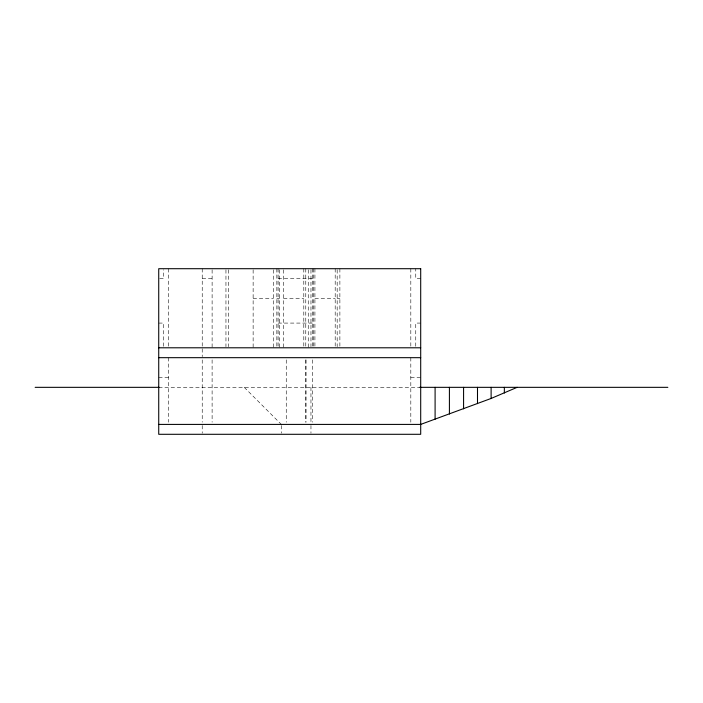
<?xml version="1.0" encoding="UTF-8"?>
<svg xmlns="http://www.w3.org/2000/svg" width="703" height="703" viewBox="0 0 703 703"><rect width="100%" height="100%" fill="white"/><g stroke="black" fill="none" stroke-linecap="round" stroke-linejoin="round"><path stroke-width="0.53" stroke-dasharray="3.52 2.64" d="M159.713 278.59L163.667 278.59L163.667 269.697M202.227 278.59L212.113 278.59M278.098 278.59L313.441 278.59M420.702 278.59L415.763 278.59L415.763 268.704M253.133 298.362L273.405 298.362M276.859 298.362L279.583 298.362M283.537 298.362L303.801 298.362M314.926 298.362L335.19 298.362M337.168 298.362L339.883 298.362M158.729 323.081L163.667 323.081L163.667 347.792M278.098 323.081L313.441 323.081M420.702 323.081L415.754 323.081L415.754 347.792M158.729 377.449L168.606 377.449M410.816 377.449L420.702 377.449M158.729 387.335L419.603 387.335M244.24 387.335L281.305 424.41M410.816 268.704L410.816 347.792M410.816 357.678L410.816 422.222M339.883 268.704L339.883 346.693M337.168 269.767L337.168 346.693M335.19 268.704L335.19 346.693M314.926 268.704L314.918 347.792M313.441 268.704L313.441 346.72M312.694 268.704L312.694 346.693M312.694 359.866L312.694 422.222M310.963 269.803L310.963 346.693M310.963 387.335L310.963 424.41M310.963 425.508L310.963 433.197M308.248 269.803L308.248 347.792M306.025 359.866L306.025 422.222M305.779 268.704L305.779 346.693M305.779 359.866L305.779 422.222M303.801 268.704L303.801 347.792M286.253 359.866L286.253 422.222M283.537 269.803L283.537 347.792M281.305 425.508L281.305 433.197M279.583 269.767L279.583 347.792M278.098 268.704L278.098 346.72M276.859 268.704L276.859 346.693M273.405 269.803L273.405 347.792M253.133 269.803L253.133 347.792M228.668 269.803L228.668 346.693M225.953 269.803L225.953 346.693M212.113 269.785L212.113 347.792M212.104 359.866L212.113 422.222M202.227 268.704L202.227 356.693M202.227 359.866L202.227 422.222M202.227 425.508L202.227 433.197M168.615 268.704L168.606 347.792M168.615 357.678L168.615 422.222"/><path stroke-width="1.05" d="M491.116 398.46L517.127 387.335M158.72 424.41L420.702 424.41L491.116 398.46L491.116 387.335M158.72 347.792L420.702 347.792M158.72 357.678L420.702 357.678M35.15 387.335L159.273 387.335M419.603 387.335L667.85 387.335M504.35 387.335L504.35 393.021M477.495 387.335L477.495 403.645M463.576 387.335L463.576 408.838M449.41 387.335L449.41 414.032M435.095 387.335L435.095 419.216M420.702 268.704L158.729 268.704L158.729 434.296L420.702 434.296L420.702 268.704"/></g></svg>
